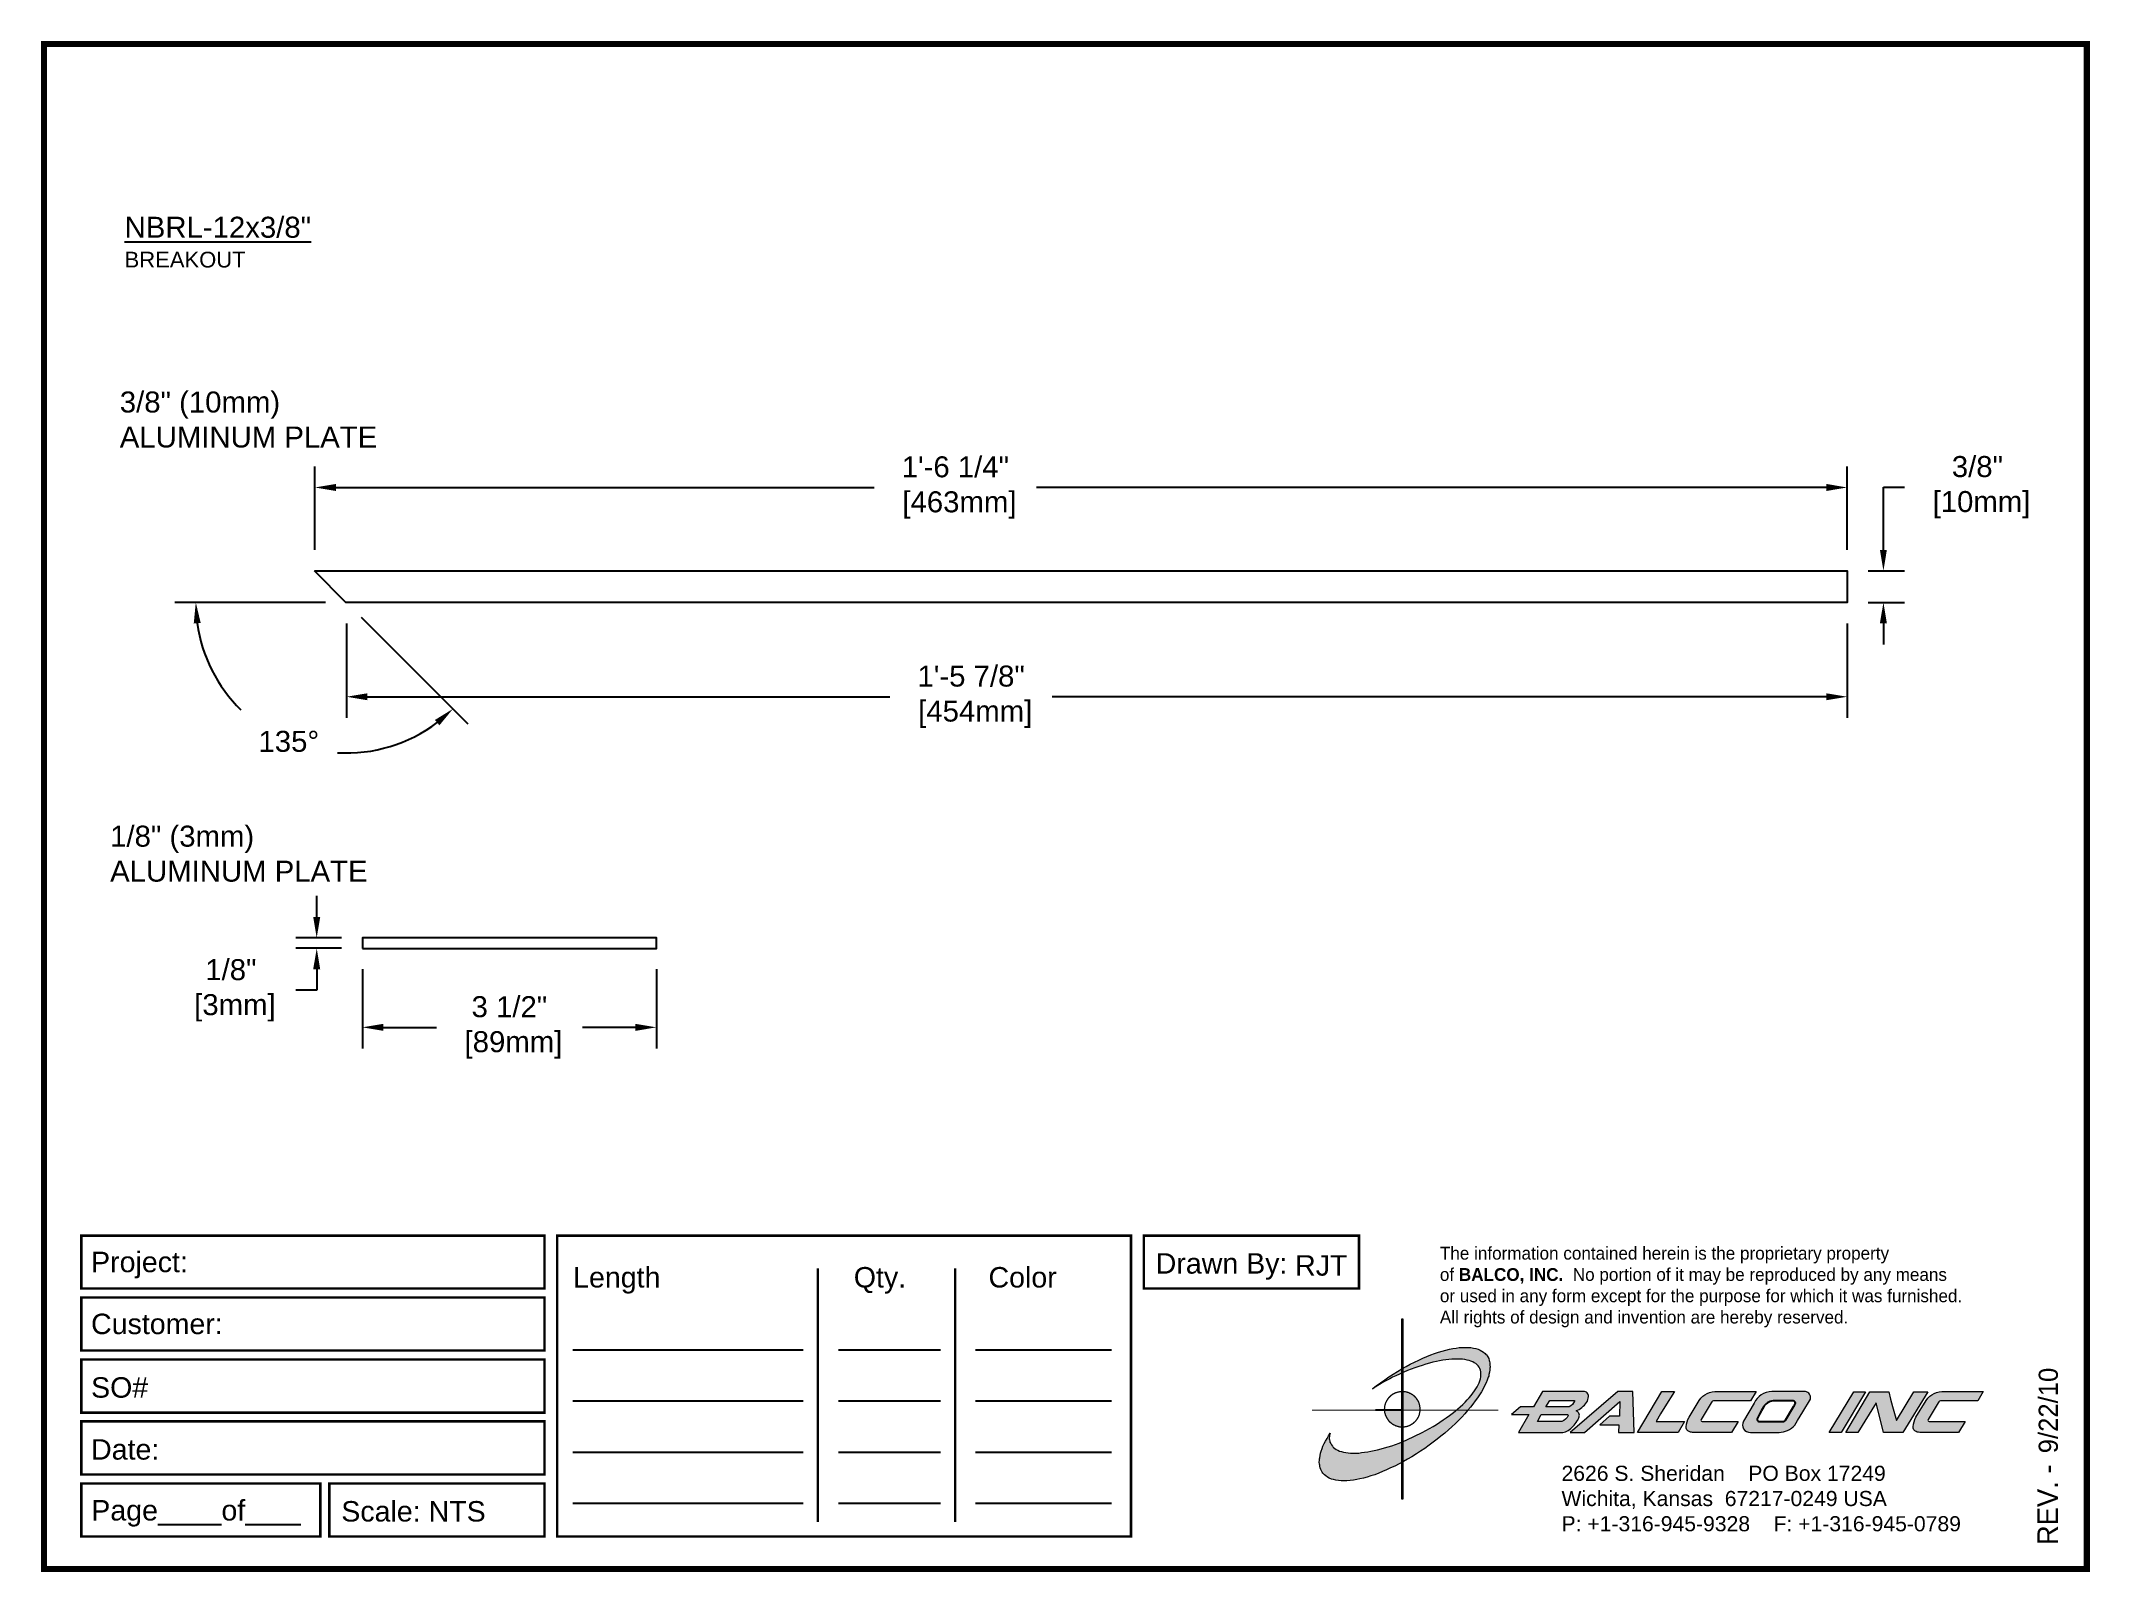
# Paper-space layout 'Breakout' of a CAD drawing. Header units: inches. Extents: x 0 to 10, y 0 to 7.5.
# The model-space entities are those that its viewports show. They can reach past a viewport. Long polylines and large blocks are cut down to what shows.
import ezdxf

# ---------------------------------------------------------------- set-up
doc = ezdxf.new("R2010")
doc.units = ezdxf.units.IN
doc.header["$MEASUREMENT"] = 0
for name, color, linetype in [('Border', 7, 'Continuous'), ('Dimensions', 3, 'Continuous'), ('Text', 2, 'Continuous')]:
    doc.layers.add(name, color=color, linetype=linetype)
doc.styles.add('Arial', font='arial.ttf')
doc.styles.add('Copyright', font='ERASDEMI.TTF')
doc.dimstyles.new('Arial', dxfattribs={"dimtxt": 0.25, "dimasz": 0.25, "dimexe": 0.25, "dimexo": 0.25, "dimgap": 0.25, "dimtad": 0, "dimtih": 1, "dimtoh": 1, "dimdec": 4, "dimzin": 0, "dimdsep": 46, "dimlunit": 4, "dimtxsty": 'Arial', "dimcen": 0.1875, "dimadec": 0, "dimazin": 0, "dimtfac": 1, "dimtdec": 4, "dimtofl": 0, "dimtmove": 0, "dimatfit": 3, "dimfxl": 0, "dimfrac": 2, "dimtolj": 1, "dimtzin": 0, "dimarcsym": 0})

# ---------------------------------------------------------------- blocks, each defined once
blk = doc.blocks.new('ACADlogo')
h = blk.add_hatch(color=256)
h.paths.add_polyline_path([(-3.346, 1.223), (-3.351, 1.223), (-3.351, 0.979), (-3.346, 0.982)])
h.paths.add_polyline_path([(-3.346, 0.961), (-3.351, 0.959), (-3.351, 0.868), (-3.346, 0.868)])
h.paths.add_polyline_path([(-3.346, 0.777), (-3.351, 0.777), (-3.351, 0.699), (-3.351, 0.695), (-3.35, 0.695), (-3.346, 0.695)])
h.paths.add_polyline_path([(-3.346, 0.864), (-3.346, 0.868), (-3.35, 0.868), (-3.351, 0.868), (-3.351, 0.777), (-3.346, 0.777), (-3.346, 0.778), (-3.348, 0.778)])
h.paths.add_polyline_path([(-3.346, 0.524), (-3.351, 0.521), (-3.351, 0.342), (-3.346, 0.342)])
h.paths.add_polyline_path([(-3.346, 0.695), (-3.351, 0.695), (-3.351, 0.621), (-3.346, 0.623)])
h.paths.add_polyline_path([(-3.346, 0.623), (-3.351, 0.621), (-3.351, 0.521), (-3.346, 0.524)])
h.paths.add_polyline_path([(-3.346, 0.982), (-3.351, 0.979), (-3.351, 0.959), (-3.346, 0.961)])
h = blk.add_hatch(color=175)
h.paths.add_polyline_path([(-3.518, 0.573), (-3.534, 0.571), (-3.548, 0.569), (-3.562, 0.567), (-3.576, 0.567), (-3.589, 0.566), (-3.602, 0.567), (-3.614, 0.568), (-3.625, 0.569), (-3.636, 0.572), (-3.646, 0.574), (-3.656, 0.577), (-3.664, 0.581), (-3.673, 0.585), (-3.679, 0.589), (-3.685, 0.595), (-3.688, 0.598), (-3.691, 0.6), (-3.695, 0.607), (-3.699, 0.614), (-3.703, 0.621), (-3.704, 0.626), (-3.705, 0.631), (-3.706, 0.637), (-3.706, 0.642), (-3.705, 0.648), (-3.705, 0.653), (-3.703, 0.659), (-3.702, 0.665), (-3.71, 0.652), (-3.717, 0.639), (-3.725, 0.626), (-3.731, 0.613), (-3.737, 0.601), (-3.741, 0.589), (-3.746, 0.577), (-3.749, 0.566), (-3.751, 0.555), (-3.753, 0.544), (-3.754, 0.538), (-3.754, 0.533), (-3.755, 0.523), (-3.754, 0.513), (-3.753, 0.508), (-3.752, 0.503), (-3.75, 0.494), (-3.748, 0.486), (-3.743, 0.477), (-3.74, 0.473), (-3.738, 0.469), (-3.734, 0.465), (-3.73, 0.461), (-3.723, 0.455), (-3.715, 0.449), (-3.706, 0.445), (-3.695, 0.44), (-3.685, 0.437), (-3.674, 0.434), (-3.661, 0.432), (-3.648, 0.431), (-3.634, 0.431), (-3.62, 0.431), (-3.604, 0.433), (-3.588, 0.435), (-3.572, 0.438), (-3.556, 0.441), (-3.538, 0.445), (-3.52, 0.449), (-3.503, 0.456), (-3.483, 0.461), (-3.464, 0.469), (-3.445, 0.477), (-3.426, 0.485), (-3.406, 0.494), (-3.385, 0.503), (-3.364, 0.514), (-3.351, 0.521), (-3.351, 0.621), (-3.364, 0.616), (-3.382, 0.609), (-3.4, 0.603), (-3.418, 0.598), (-3.436, 0.592), (-3.453, 0.587), (-3.47, 0.583), (-3.486, 0.579), (-3.503, 0.576)])
h.paths.add_polyline_path([(-3.215, 0.687), (-3.251, 0.667), (-3.289, 0.649), (-3.327, 0.631), (-3.345, 0.623), (-3.346, 0.623), (-3.346, 0.524), (-3.343, 0.525), (-3.323, 0.537), (-3.302, 0.549), (-3.28, 0.563), (-3.259, 0.577), (-3.238, 0.59), (-3.218, 0.605), (-3.198, 0.62), (-3.179, 0.635), (-3.16, 0.65), (-3.141, 0.665), (-3.123, 0.681), (-3.106, 0.696), (-3.089, 0.712), (-3.074, 0.727), (-3.058, 0.743), (-3.043, 0.759), (-3.03, 0.775), (-3.028, 0.777), (-3.085, 0.777), (-3.091, 0.772), (-3.105, 0.761), (-3.118, 0.75), (-3.134, 0.739), (-3.149, 0.729), (-3.165, 0.718), (-3.182, 0.707), (-3.198, 0.697)])
h.paths.add_polyline_path([(-2.921, 1.009), (-2.922, 1.015), (-2.924, 1.02), (-2.926, 1.029), (-2.931, 1.038), (-2.934, 1.043), (-2.936, 1.047), (-2.94, 1.05), (-2.943, 1.054), (-2.951, 1.06), (-2.959, 1.066), (-2.968, 1.071), (-2.978, 1.075), (-2.989, 1.079), (-3, 1.081), (-3.013, 1.083), (-3.026, 1.084), (-3.04, 1.084), (-3.054, 1.084), (-3.07, 1.083), (-3.085, 1.081), (-3.102, 1.079), (-3.118, 1.075), (-3.136, 1.07), (-3.153, 1.066), (-3.171, 1.06), (-3.191, 1.054), (-3.21, 1.047), (-3.229, 1.039), (-3.248, 1.031), (-3.268, 1.022), (-3.289, 1.012), (-3.31, 1.002), (-3.33, 0.991), (-3.346, 0.982), (-3.346, 0.961), (-3.342, 0.962), (-3.323, 0.971), (-3.305, 0.978), (-3.287, 0.984), (-3.268, 0.991), (-3.251, 0.996), (-3.234, 1.002), (-3.216, 1.007), (-3.199, 1.011), (-3.182, 1.015), (-3.167, 1.018), (-3.15, 1.021), (-3.136, 1.023), (-3.121, 1.025), (-3.107, 1.026), (-3.093, 1.026), (-3.079, 1.027), (-3.067, 1.026), (-3.054, 1.026), (-3.043, 1.025), (-3.032, 1.022), (-3.022, 1.02), (-3.013, 1.016), (-3.004, 1.013), (-2.997, 1.009), (-2.989, 1.005), (-2.983, 0.999), (-2.98, 0.996), (-2.978, 0.994), (-2.973, 0.987), (-2.969, 0.981), (-2.967, 0.973), (-2.965, 0.965), (-2.964, 0.957), (-2.964, 0.949), (-2.964, 0.944), (-2.965, 0.94), (-2.967, 0.93), (-2.969, 0.921), (-2.973, 0.911), (-2.978, 0.901), (-2.983, 0.891), (-2.989, 0.881), (-2.996, 0.871), (-3.004, 0.86), (-3.012, 0.849), (-3.021, 0.838), (-3.032, 0.827), (-3.042, 0.816), (-3.053, 0.805), (-3.065, 0.794), (-3.077, 0.783), (-3.085, 0.777), (-3.028, 0.777), (-3.016, 0.791), (-3.004, 0.806), (-2.992, 0.822), (-2.981, 0.837), (-2.971, 0.852), (-2.962, 0.866), (-2.954, 0.882), (-2.946, 0.896), (-2.939, 0.91), (-2.934, 0.924), (-2.929, 0.938), (-2.926, 0.944), (-2.925, 0.951), (-2.922, 0.963), (-2.92, 0.975), (-2.92, 0.982), (-2.919, 0.987), (-2.92, 0.999), (-2.92, 1.005)])
h.paths.add_polyline_path([(-3.372, 0.966), (-3.393, 0.953), (-3.415, 0.94), (-3.435, 0.925), (-3.455, 0.911), (-3.475, 0.897), (-3.494, 0.882), (-3.468, 0.898), (-3.439, 0.915), (-3.41, 0.93), (-3.396, 0.938), (-3.38, 0.945), (-3.351, 0.959), (-3.351, 0.979)])
h = blk.add_hatch(color=256)
h.paths.add_polyline_path([(-3.268, 0.814), (-3.27, 0.819), (-3.273, 0.824), (-3.276, 0.828), (-3.279, 0.833), (-3.282, 0.837), (-3.286, 0.841), (-3.29, 0.845), (-3.294, 0.849), (-3.298, 0.852), (-3.303, 0.855), (-3.308, 0.858), (-3.313, 0.86), (-3.318, 0.863), (-3.323, 0.864), (-3.328, 0.866), (-3.334, 0.867), (-3.339, 0.868), (-3.345, 0.868), (-3.346, 0.868), (-3.346, 0.777), (-3.335, 0.777), (-3.262, 0.777), (-3.262, 0.781), (-3.262, 0.787), (-3.263, 0.792), (-3.264, 0.798), (-3.265, 0.803), (-3.266, 0.808)])
h.paths.add_polyline_path([(-3.351, 0.777), (-3.436, 0.777), (-3.435, 0.773), (-3.435, 0.768), (-3.434, 0.762), (-3.432, 0.757), (-3.431, 0.752), (-3.428, 0.747), (-3.426, 0.742), (-3.423, 0.737), (-3.42, 0.732), (-3.417, 0.728), (-3.414, 0.723), (-3.41, 0.719), (-3.406, 0.716), (-3.401, 0.712), (-3.397, 0.709), (-3.392, 0.706), (-3.387, 0.704), (-3.382, 0.701), (-3.377, 0.699), (-3.372, 0.698), (-3.367, 0.696), (-3.361, 0.695), (-3.356, 0.695), (-3.351, 0.695)])
h.paths.add_polyline_path([(-3.346, 0.868), (-3.35, 0.868), (-3.351, 0.868), (-3.351, 0.777), (-3.346, 0.777)])
h = blk.add_hatch(color=256)
h.paths.add_polyline_path([(-2.438, 0.844, 0.412988), (-2.461, 0.869), (-2.663, 0.869), (-2.707, 0.794), (-2.771, 0.794), (-2.815, 0.755), (-2.73, 0.755), (-2.781, 0.668), (-2.563, 0.668, 0.107996), (-2.538, 0.677, 0.108939), (-2.494, 0.724, 0.080345), (-2.483, 0.745, 0.419497), (-2.499, 0.773, 0.149928), (-2.447, 0.815, 0.134283)])
h.paths.add_polyline_path([(-2.507, 0.821, -0.209012), (-2.532, 0.794), (-2.538, 0.794), (-2.646, 0.794), (-2.627, 0.825), (-2.51, 0.825, -0.56619)], flags=16)
h.paths.add_polyline_path([(-2.538, 0.75, -0.241309), (-2.569, 0.722), (-2.688, 0.722), (-2.669, 0.755), (-2.541, 0.755, -0.56619)], flags=16)
for points in [[(-2.285, 0.819), (-2.287, 0.748), (-2.335, 0.748), (-2.383, 0.705), (-2.29, 0.705), (-2.292, 0.668), (-2.215, 0.668), (-2.221, 0.869), (-2.295, 0.869), (-2.527, 0.668), (-2.458, 0.668)], [(-2.018, 0.869), (-2.079, 0.869), (-2.198, 0.668), (-2, 0.668), (-1.968, 0.722), (-2.107, 0.722), (-2.085, 0.759), (-2.064, 0.794)], [(-1.617, 0.869), (-1.807, 0.869, 0.270182), (-1.896, 0.825), (-1.946, 0.742, 0.109019), (-1.961, 0.695, 0.340665), (-1.945, 0.672, 0.129907), (-1.923, 0.668), (-1.738, 0.668), (-1.706, 0.722), (-1.878, 0.722), (-1.882, 0.722, -0.601242), (-1.887, 0.731), (-1.838, 0.813, -0.253048), (-1.821, 0.823), (-1.645, 0.823)], [(-1.083, 0.867), (-1.14, 0.867), (-1.261, 0.667), (-1.26, 0.667), (-1.202, 0.667)], [(-0.96, 0.83), (-0.969, 0.867), (-1.061, 0.867), (-1.179, 0.667), (-1.12, 0.667), (-1.031, 0.812), (-0.995, 0.667), (-0.9, 0.667), (-0.778, 0.867), (-0.846, 0.867), (-0.931, 0.727), (-0.951, 0.795)], [(-0.507, 0.869), (-0.697, 0.869, 0.270182), (-0.786, 0.825), (-0.836, 0.742, 0.109019), (-0.85, 0.695, 0.340665), (-0.835, 0.672, 0.129907), (-0.812, 0.668), (-0.628, 0.668), (-0.595, 0.722), (-0.768, 0.722), (-0.772, 0.722, -0.601242), (-0.777, 0.731), (-0.728, 0.813, -0.253048), (-0.71, 0.823), (-0.534, 0.823)], [(-3.346, 0.623), (-3.351, 0.621), (-3.351, 0.521), (-3.346, 0.524)]]:
    blk.add_hatch(color=256).paths.add_polyline_path(points)
h = blk.add_hatch(color=256)
h.paths.add_polyline_path([(-1.377, 0.868), (-1.383, 0.868), (-1.383, 0.868), (-1.44, 0.868), (-1.492, 0.868), (-1.541, 0.868, 0.297712), (-1.628, 0.811), (-1.68, 0.723, 0.585116), (-1.646, 0.668), (-1.506, 0.668, 0.210586), (-1.429, 0.703), (-1.415, 0.726), (-1.389, 0.769), (-1.352, 0.831, 0.4352)])
h.paths.add_polyline_path([(-1.437, 0.823, -0.603783), (-1.428, 0.805), (-1.431, 0.801), (-1.434, 0.796), (-1.438, 0.789), (-1.474, 0.728, -0.229001), (-1.489, 0.722), (-1.494, 0.722), (-1.501, 0.722), (-1.597, 0.722), (-1.604, 0.722, -0.492401), (-1.613, 0.734), (-1.601, 0.757), (-1.591, 0.775), (-1.582, 0.791, -0.238368), (-1.535, 0.823)], flags=16)
for q in [(-3.48, 0.777), (-3.351, 0.642)]:
    blk.add_line((-3.351, 0.777), q)
at = {"color": 7, "lineweight": 0}
for points in [[(-3.351, 1.223), (-3.346, 1.223), (-3.346, 0.342), (-3.351, 0.342), (-3.351, 1.223)], [(-2.292, 0.668), (-2.215, 0.668), (-2.221, 0.869), (-2.295, 0.869), (-2.527, 0.668), (-2.458, 0.668), (-2.285, 0.819), (-2.287, 0.748), (-2.286, 0.748), (-2.335, 0.748), (-2.383, 0.705), (-2.29, 0.705), (-2.292, 0.668), (-2.292, 0.668)], [(-2.198, 0.668), (-2.079, 0.869), (-2.018, 0.869), (-2.064, 0.794), (-2.085, 0.759), (-2.107, 0.722), (-1.968, 0.722), (-2, 0.668), (-2.198, 0.668), (-2.198, 0.668)], [(-1.383, 0.868), (-1.383, 0.868)], [(-1.261, 0.667), (-1.14, 0.867), (-1.083, 0.867), (-1.202, 0.667), (-1.26, 0.667), (-1.261, 0.667), (-1.261, 0.667)], [(-0.9, 0.667), (-0.995, 0.667), (-1.031, 0.812), (-1.12, 0.667), (-1.179, 0.667), (-1.061, 0.867), (-0.969, 0.867), (-0.96, 0.83), (-0.951, 0.795), (-0.931, 0.727), (-0.846, 0.867), (-0.778, 0.867), (-0.9, 0.667), (-0.9, 0.667)]]:
    blk.add_lwpolyline(points, dxfattribs=at)
at = {"color": 175, "lineweight": 0}
blk.add_lwpolyline([(-2.926, 1.029), (-2.924, 1.02), (-2.922, 1.015), (-2.921, 1.009), (-2.92, 1.005), (-2.92, 0.999), (-2.919, 0.987), (-2.92, 0.982), (-2.92, 0.975), (-2.922, 0.963), (-2.925, 0.951), (-2.926, 0.944), (-2.929, 0.938), (-2.934, 0.924), (-2.939, 0.91), (-2.946, 0.896), (-2.954, 0.882), (-2.962, 0.866), (-2.971, 0.852), (-2.981, 0.837), (-2.992, 0.822), (-3.004, 0.806), (-3.016, 0.791), (-3.03, 0.775), (-3.043, 0.759), (-3.058, 0.743), (-3.074, 0.727), (-3.089, 0.712), (-3.106, 0.696), (-3.123, 0.681), (-3.141, 0.665), (-3.16, 0.65), (-3.179, 0.635), (-3.198, 0.62), (-3.218, 0.605), (-3.238, 0.59), (-3.259, 0.577), (-3.28, 0.563), (-3.302, 0.549), (-3.323, 0.537), (-3.343, 0.525), (-3.364, 0.514), (-3.385, 0.503), (-3.406, 0.494), (-3.426, 0.485), (-3.445, 0.477), (-3.464, 0.469), (-3.483, 0.461), (-3.503, 0.456), (-3.52, 0.449), (-3.538, 0.445), (-3.556, 0.441), (-3.572, 0.438), (-3.588, 0.435), (-3.604, 0.433), (-3.62, 0.431), (-3.634, 0.431), (-3.648, 0.431), (-3.661, 0.432), (-3.674, 0.434), (-3.685, 0.437), (-3.695, 0.44), (-3.706, 0.445), (-3.715, 0.449), (-3.723, 0.455), (-3.73, 0.461), (-3.734, 0.465), (-3.738, 0.469), (-3.74, 0.473), (-3.743, 0.477), (-3.748, 0.486), (-3.75, 0.494), (-3.752, 0.503), (-3.753, 0.508), (-3.754, 0.513), (-3.755, 0.523), (-3.754, 0.533), (-3.754, 0.538), (-3.753, 0.544), (-3.751, 0.555), (-3.749, 0.566), (-3.746, 0.577), (-3.741, 0.589), (-3.737, 0.601), (-3.731, 0.613), (-3.725, 0.626), (-3.717, 0.639), (-3.71, 0.652), (-3.702, 0.665), (-3.703, 0.659), (-3.705, 0.653), (-3.705, 0.648), (-3.706, 0.642), (-3.706, 0.637), (-3.705, 0.631), (-3.704, 0.626), (-3.703, 0.621), (-3.699, 0.614), (-3.695, 0.607), (-3.691, 0.6), (-3.688, 0.598), (-3.685, 0.595), (-3.679, 0.589), (-3.673, 0.585), (-3.664, 0.581), (-3.656, 0.577), (-3.646, 0.574), (-3.636, 0.572), (-3.625, 0.569), (-3.614, 0.568), (-3.602, 0.567), (-3.589, 0.566), (-3.576, 0.567), (-3.562, 0.567), (-3.548, 0.569), (-3.534, 0.571), (-3.518, 0.573), (-3.503, 0.576), (-3.486, 0.579), (-3.47, 0.583), (-3.453, 0.587), (-3.436, 0.592), (-3.418, 0.598), (-3.4, 0.603), (-3.382, 0.609), (-3.364, 0.616), (-3.345, 0.623), (-3.327, 0.631), (-3.289, 0.649), (-3.251, 0.667), (-3.215, 0.687), (-3.198, 0.697), (-3.182, 0.707), (-3.165, 0.718), (-3.149, 0.729), (-3.134, 0.739), (-3.118, 0.75), (-3.105, 0.761), (-3.091, 0.772), (-3.077, 0.783), (-3.065, 0.794), (-3.053, 0.805), (-3.042, 0.816), (-3.032, 0.827), (-3.021, 0.838), (-3.012, 0.849), (-3.004, 0.86), (-2.996, 0.871), (-2.989, 0.881), (-2.983, 0.891), (-2.978, 0.901), (-2.973, 0.911), (-2.969, 0.921), (-2.967, 0.93), (-2.965, 0.94), (-2.964, 0.944), (-2.964, 0.949), (-2.964, 0.957), (-2.965, 0.965), (-2.967, 0.973), (-2.969, 0.981), (-2.973, 0.987), (-2.978, 0.994), (-2.98, 0.996), (-2.983, 0.999), (-2.989, 1.005), (-2.997, 1.009), (-3.004, 1.013), (-3.013, 1.016), (-3.022, 1.02), (-3.032, 1.022), (-3.043, 1.025), (-3.054, 1.026), (-3.067, 1.026), (-3.079, 1.027), (-3.093, 1.026), (-3.107, 1.026), (-3.121, 1.025), (-3.136, 1.023), (-3.15, 1.021), (-3.167, 1.018), (-3.182, 1.015), (-3.199, 1.011), (-3.216, 1.007), (-3.234, 1.002), (-3.251, 0.996), (-3.268, 0.991), (-3.287, 0.984), (-3.305, 0.978), (-3.323, 0.971), (-3.342, 0.962), (-3.38, 0.945), (-3.396, 0.938), (-3.41, 0.93), (-3.439, 0.915), (-3.468, 0.898), (-3.494, 0.882), (-3.475, 0.897), (-3.455, 0.911), (-3.435, 0.925), (-3.415, 0.94), (-3.393, 0.953), (-3.372, 0.966), (-3.351, 0.979), (-3.33, 0.991), (-3.31, 1.002), (-3.289, 1.012), (-3.268, 1.022), (-3.248, 1.031), (-3.229, 1.039), (-3.21, 1.047), (-3.191, 1.054), (-3.171, 1.06), (-3.153, 1.066), (-3.136, 1.07), (-3.118, 1.075), (-3.102, 1.079), (-3.085, 1.081), (-3.07, 1.083), (-3.054, 1.084), (-3.04, 1.084), (-3.026, 1.084), (-3.013, 1.083), (-3, 1.081), (-2.989, 1.079), (-2.978, 1.075), (-2.968, 1.071), (-2.959, 1.066), (-2.951, 1.06), (-2.943, 1.054), (-2.94, 1.05), (-2.936, 1.047), (-2.934, 1.043), (-2.931, 1.038), (-2.926, 1.029), (-2.926, 1.029)], dxfattribs=at)
at = {"color": 7, "lineweight": 0, "const_width": 0.0064}
blk.add_lwpolyline([(-3.262, 0.781), (-3.262, 0.787), (-3.263, 0.792), (-3.264, 0.798), (-3.265, 0.803), (-3.266, 0.808), (-3.268, 0.814), (-3.27, 0.819), (-3.273, 0.824), (-3.276, 0.828), (-3.279, 0.833), (-3.282, 0.837), (-3.286, 0.841), (-3.29, 0.845), (-3.294, 0.849), (-3.298, 0.852), (-3.303, 0.855), (-3.308, 0.858), (-3.313, 0.86), (-3.318, 0.863), (-3.323, 0.864), (-3.328, 0.866), (-3.334, 0.867), (-3.339, 0.868), (-3.345, 0.868), (-3.35, 0.868), (-3.356, 0.868), (-3.361, 0.867), (-3.367, 0.866), (-3.372, 0.865), (-3.377, 0.863), (-3.382, 0.862), (-3.387, 0.859), (-3.392, 0.857), (-3.397, 0.854), (-3.401, 0.851), (-3.406, 0.847), (-3.41, 0.843), (-3.414, 0.839), (-3.417, 0.835), (-3.42, 0.831), (-3.423, 0.826), (-3.426, 0.821), (-3.428, 0.816), (-3.431, 0.811), (-3.432, 0.806), (-3.434, 0.801), (-3.435, 0.795), (-3.435, 0.79), (-3.436, 0.784), (-3.436, 0.779), (-3.435, 0.773), (-3.435, 0.768), (-3.434, 0.762), (-3.432, 0.757), (-3.431, 0.752), (-3.428, 0.747), (-3.426, 0.742), (-3.423, 0.737), (-3.42, 0.732), (-3.417, 0.728), (-3.414, 0.723), (-3.41, 0.719), (-3.406, 0.716), (-3.401, 0.712), (-3.397, 0.709), (-3.392, 0.706), (-3.387, 0.704), (-3.382, 0.701), (-3.377, 0.699), (-3.372, 0.698), (-3.367, 0.696), (-3.361, 0.695), (-3.356, 0.695), (-3.35, 0.695), (-3.345, 0.695), (-3.339, 0.695), (-3.334, 0.696), (-3.328, 0.697), (-3.323, 0.698), (-3.318, 0.7), (-3.313, 0.702), (-3.308, 0.705), (-3.303, 0.708), (-3.298, 0.711), (-3.294, 0.714), (-3.29, 0.718), (-3.286, 0.721), (-3.282, 0.726), (-3.279, 0.73), (-3.276, 0.734), (-3.273, 0.739), (-3.27, 0.744), (-3.268, 0.749), (-3.266, 0.754), (-3.265, 0.76), (-3.264, 0.765), (-3.263, 0.77), (-3.262, 0.776), (-3.262, 0.781)], dxfattribs=at)
at = {"color": 7, "lineweight": 0}
for points in [[(-2.447, 0.815, 0.130368), (-2.438, 0.843, 0.448367), (-2.463, 0.869), (-2.663, 0.869), (-2.707, 0.794), (-2.771, 0.794), (-2.815, 0.755), (-2.73, 0.755), (-2.781, 0.668), (-2.563, 0.668, 0.107996), (-2.538, 0.677, 0.108939), (-2.494, 0.724, 0.077395), (-2.484, 0.744, 0.430878), (-2.499, 0.773, 0.149928)], [(-2.507, 0.821, -0.209012), (-2.532, 0.794), (-2.538, 0.794), (-2.646, 0.794), (-2.627, 0.825), (-2.512, 0.825), (-2.509, 0.825, -0.531288)], [(-1.838, 0.813), (-1.887, 0.731, 0.587385), (-1.882, 0.722), (-1.878, 0.722), (-1.706, 0.722), (-1.738, 0.668), (-1.923, 0.668, -0.129907), (-1.945, 0.672, -0.349839), (-1.961, 0.696, -0.107341), (-1.946, 0.742), (-1.896, 0.825, -0.270182), (-1.807, 0.869), (-1.617, 0.869), (-1.645, 0.823), (-1.821, 0.823, 0.252436)], [(-1.68, 0.723, 0.585116), (-1.646, 0.668), (-1.506, 0.668, 0.210586), (-1.429, 0.703), (-1.415, 0.726), (-1.389, 0.769), (-1.352, 0.831, 0.4352), (-1.377, 0.868), (-1.383, 0.868), (-1.383, 0.868), (-1.44, 0.868), (-1.492, 0.868), (-1.541, 0.868, 0.297712), (-1.628, 0.811)], [(-0.728, 0.813), (-0.777, 0.731, 0.587385), (-0.772, 0.722), (-0.768, 0.722), (-0.595, 0.722), (-0.628, 0.668), (-0.812, 0.668, -0.129907), (-0.835, 0.672, -0.349839), (-0.85, 0.696, -0.107341), (-0.836, 0.742), (-0.786, 0.825, -0.270182), (-0.697, 0.869), (-0.507, 0.869), (-0.534, 0.823), (-0.71, 0.823, 0.252436)], [(-2.569, 0.722), (-2.688, 0.722), (-2.669, 0.755), (-2.543, 0.755), (-2.54, 0.755, -0.531288), (-2.538, 0.75, -0.241309)]]:
    blk.add_lwpolyline(points, format="xyb", close=True, dxfattribs=at)
blk.add_lwpolyline([(-1.437, 0.823), (-1.535, 0.823, 0.238368), (-1.582, 0.791), (-1.591, 0.775), (-1.601, 0.757), (-1.613, 0.734, 0.490298), (-1.604, 0.722), (-1.597, 0.722), (-1.501, 0.722), (-1.494, 0.722), (-1.489, 0.722, 0.229001), (-1.474, 0.728), (-1.438, 0.789), (-1.434, 0.796), (-1.431, 0.801), (-1.428, 0.805, 0.603783)], format="xyb", close=True)
blk.add_lwpolyline([(-2.879, 0.777, 0.00455, 0.00455, 0), (-3.791, 0.777, 0.00183, 0.00183, 0), (-3.791, 0.777, 0.00183, 0.00183, 0)], format="xyseb", dxfattribs=at)
blk = doc.blocks.new('Quantity Data')
at = {"layer": 'Border', "color": 253}
for p, q in [((2.755, 1.254), (3.881, 1.254)), ((4.054, 1.254), (4.553, 1.254)), ((4.725, 1.254), (5.389, 1.254)), ((2.755, 1.004), (3.881, 1.004)), ((4.054, 1.004), (4.553, 1.004)), ((4.725, 1.004), (5.389, 1.004)), ((2.755, 0.754), (3.881, 0.754)), ((4.054, 0.754), (4.553, 0.754)), ((4.725, 0.754), (5.389, 0.754)), ((2.755, 0.504), (3.881, 0.504)), ((4.054, 0.504), (4.553, 0.504)), ((4.725, 0.504), (5.389, 0.504))]:
    blk.add_line(p, q, dxfattribs=at)
at = {"layer": 'Border', "const_width": 0.0125}
blk.add_lwpolyline([(5.485, 0.341), (2.678, 0.341), (2.678, 1.813), (5.485, 1.813)], close=True, dxfattribs=at)
for points in [[(3.953, 1.653), (3.953, 0.412)], [(4.625, 1.653), (4.625, 0.412)]]:
    blk.add_lwpolyline(points, dxfattribs=at)
at = {"layer": 'Border', "style": 'Arial'}
for s, p in [('Length', (2.756, 1.559)), ('Qty.', (4.129, 1.559)), ('Color', (4.788, 1.559))]:
    blk.add_text(s, height=0.1, dxfattribs=at).set_placement(p)
blk = doc.blocks.new('Drawn By')
at = {"layer": 'Border', "const_width": 0.0125}
blk.add_lwpolyline([(5.38, 1.813), (6.432, 1.813), (6.432, 1.554), (5.38, 1.554)], close=True, dxfattribs=at)
at = {"layer": 'Border', "style": 'Arial'}
blk.add_text('Drawn By: ', height=0.1, dxfattribs=at).set_placement((5.438, 1.627))
blk.add_attdef('XXX', (6.12, 1.617), '', height=0.1, dxfattribs=at)
blk = doc.blocks.new('Project Info')
at = {"layer": 'Border', "const_width": 0.0125}
for points in [[(0.182, 1.813), (2.448, 1.813), (2.448, 1.554), (0.182, 1.554)], [(0.182, 1.51), (2.448, 1.51), (2.448, 1.251), (0.182, 1.251)], [(0.182, 1.207), (2.448, 1.207), (2.448, 0.947), (0.182, 0.947)], [(0.182, 0.904), (2.448, 0.904), (2.448, 0.644), (0.182, 0.644)], [(0.182, 0.6), (1.352, 0.6), (1.352, 0.341), (0.182, 0.341)], [(1.396, 0.6), (2.448, 0.6), (2.448, 0.341), (1.396, 0.341)]]:
    blk.add_lwpolyline(points, close=True, dxfattribs=at)
at = {"layer": 'Border', "style": 'Arial'}
for s, p in [('Project:', (0.23, 1.634)), ('Customer:', (0.23, 1.331)), ('SO#', (0.23, 1.02)), ('Date:', (0.23, 0.717)), ('Page%%u        %%uof%%u       ', (0.231, 0.419)), ('Scale: NTS', (1.454, 0.414))]:
    blk.add_text(s, height=0.1, dxfattribs=at).set_placement(p)
blk = doc.blocks.new('REV')
at = {"style": 'Copyright'}
blk.add_text('REV. -', height=0.1, rotation=90, dxfattribs=at).set_placement((-0.142, 0.117))
at = {"style": 'Copyright', "flags": 4}
blk.add_attdef('REVISIONDATE', (-0.142, 0.566), '', height=0.0938, rotation=90, dxfattribs=at)
blk = doc.blocks.new('*D15')
at = {"layer": 'Defpoints', "color": 0}
for p in [(24.165, 4.63), (24.54, 4.255), (24.54, 4.255), (34.416, 4.255), (23.272, 2.987)]:
    blk.add_point(p, dxfattribs=at)
at = {"layer": 'Dimensions', "color": 0, "lineweight": -2}
for p, q in [((24.29, 4.255), (22.496, 4.255)), ((24.717, 4.078), (25.985, 2.81))]:
    blk.add_line(p, q, dxfattribs=at)
for start, end in [(187.9916, 225.5047), (266.6158, 307.0084)]:
    blk.add_arc((24.54, 4.255), 1.794, start, end, dxfattribs=at)
at = {"layer": 'Dimensions', "color": 0}
for points in [[(22.722, 4.003), (22.805, 4.009), (22.746, 4.255)], [(25.593, 2.854), (25.647, 2.791), (25.809, 2.987)]]:
    blk.add_solid(points, dxfattribs=at)
at = {"layer": 'Dimensions', "color": 0, "insert": (23.854, 2.598), "char_height": 0.25, "attachment_point": 5, "style": 'Arial'}
blk.add_mtext('\\A1;135°', dxfattribs=at)
blk = doc.blocks.new('*D25')
at = {"layer": 'Defpoints', "color": 0}
for p in [(42.409, 5.623), (24.165, 4.63), (42.409, 4.63)]:
    blk.add_point(p, dxfattribs=at)
at = {"layer": 'Dimensions', "color": 0, "lineweight": -2}
for p, q in [((24.165, 4.88), (24.165, 5.873)), ((42.409, 4.88), (42.409, 5.873)), ((24.415, 5.623), (30.824, 5.623)), ((42.159, 5.623), (32.757, 5.623))]:
    blk.add_line(p, q, dxfattribs=at)
at = {"layer": 'Dimensions', "color": 0}
for points in [[(24.415, 5.665), (24.415, 5.581), (24.165, 5.623)], [(42.159, 5.665), (42.159, 5.581), (42.409, 5.623)]]:
    blk.add_solid(points, dxfattribs=at)
at = {"layer": 'Dimensions', "color": 0, "insert": (31.79, 5.623), "char_height": 0.25, "attachment_point": 5, "style": 'Arial'}
blk.add_mtext('\\A1;1\'-6 1/4"\\P [463mm]', dxfattribs=at)
blk = doc.blocks.new('*D26')
at = {"layer": 'Defpoints', "color": 0}
for p in [(24.54, 4.255), (42.409, 4.255), (42.409, 3.131)]:
    blk.add_point(p, dxfattribs=at)
at = {"layer": 'Dimensions', "color": 0, "lineweight": -2}
for p, q in [((24.54, 4.005), (24.54, 2.881)), ((42.409, 4.005), (42.409, 2.881)), ((24.79, 3.131), (31.011, 3.131)), ((42.159, 3.131), (32.944, 3.131))]:
    blk.add_line(p, q, dxfattribs=at)
at = {"layer": 'Dimensions', "color": 0}
for points in [[(24.79, 3.172), (24.79, 3.089), (24.54, 3.131)], [(42.159, 3.172), (42.159, 3.089), (42.409, 3.131)]]:
    blk.add_solid(points, dxfattribs=at)
at = {"layer": 'Dimensions', "color": 0, "insert": (31.978, 3.131), "char_height": 0.25, "attachment_point": 5, "style": 'Arial'}
blk.add_mtext('\\A1;1\'-5 7/8"\\P [454mm]', dxfattribs=at)
blk = doc.blocks.new('*D27')
at = {"layer": 'Defpoints', "color": 0}
for p in [(42.409, 4.63), (42.84, 4.63), (42.409, 4.255)]:
    blk.add_point(p, dxfattribs=at)
at = {"layer": 'Dimensions', "color": 0, "lineweight": -2}
for p, q in [((42.84, 4.88), (42.84, 5.626)), ((42.84, 5.626), (43.09, 5.626)), ((42.659, 4.63), (43.09, 4.63)), ((42.659, 4.255), (43.09, 4.255)), ((42.84, 4.005), (42.84, 3.755))]:
    blk.add_line(p, q, dxfattribs=at)
at = {"layer": 'Dimensions', "color": 0}
for points in [[(42.798, 4.88), (42.881, 4.88), (42.84, 4.63)], [(42.798, 4.005), (42.881, 4.005), (42.84, 4.255)]]:
    blk.add_solid(points, dxfattribs=at)
at = {"layer": 'Dimensions', "color": 0, "insert": (43.959, 5.626), "char_height": 0.25, "attachment_point": 5, "style": 'Arial'}
blk.add_mtext('\\A1;3/8"\\P [10mm]', dxfattribs=at)
blk = doc.blocks.new('*D33')
at = {"layer": 'Defpoints', "color": 0}
for p in [(24.73, 0.135), (28.23, 0.135), (28.23, -0.806)]:
    blk.add_point(p, dxfattribs=at)
at = {"layer": 'Dimensions', "color": 0, "lineweight": -2}
for p, q in [((24.73, -0.115), (24.73, -1.056)), ((28.23, -0.115), (28.23, -1.056)), ((24.98, -0.806), (25.611, -0.806)), ((27.98, -0.806), (27.35, -0.806))]:
    blk.add_line(p, q, dxfattribs=at)
at = {"layer": 'Dimensions', "color": 0}
for points in [[(24.98, -0.764), (24.98, -0.848), (24.73, -0.806)], [(27.98, -0.764), (27.98, -0.848), (28.23, -0.806)]]:
    blk.add_solid(points, dxfattribs=at)
at = {"layer": 'Dimensions', "color": 0, "insert": (26.48, -0.806), "char_height": 0.25, "attachment_point": 5, "style": 'Arial'}
blk.add_mtext('\\A1;3 1/2"\\P [89mm]', dxfattribs=at)
blk = doc.blocks.new('*D34')
at = {"layer": 'Defpoints', "color": 0}
for p in [(24.73, 0.26), (24.186, 0.135), (24.73, 0.135)]:
    blk.add_point(p, dxfattribs=at)
at = {"layer": 'Dimensions', "color": 0, "lineweight": -2}
for p, q in [((24.186, 0.51), (24.186, 0.76)), ((24.48, 0.26), (23.936, 0.26)), ((24.48, 0.135), (23.936, 0.135)), ((24.186, -0.115), (24.186, -0.365)), ((24.186, -0.365), (23.936, -0.365))]:
    blk.add_line(p, q, dxfattribs=at)
at = {"layer": 'Dimensions', "color": 0}
for points in [[(24.144, 0.51), (24.228, 0.51), (24.186, 0.26)], [(24.144, -0.115), (24.228, -0.115), (24.186, 0.135)]]:
    blk.add_solid(points, dxfattribs=at)
at = {"layer": 'Dimensions', "color": 0, "insert": (23.164, -0.365), "char_height": 0.25, "attachment_point": 5, "style": 'Arial'}
blk.add_mtext('\\A1;1/8"\\P [3mm]', dxfattribs=at)

msp = doc.modelspace()

# ---------------------------------------------------------------- linework, layer by layer
for points in [[(24.15901, 4.63009), (42.40906, 4.63009), (42.40906, 4.25509), (24.53401, 4.25509)], [(24.73023, 0.1348), (28.23023, 0.1348), (28.23023, 0.2598), (24.73023, 0.2598)], [(24.73023, 0.1348), (28.23023, 0.1348), (28.23023, 0.2598), (24.73023, 0.2598)]]:
    msp.add_lwpolyline(points, close=True)

# ---------------------------------------------------------------- texts
at = {"layer": 'Text', "insert": (21.89882, 8.84696), "char_height": 0.25, "width": 3.010052, "attachment_point": 1, "style": 'Arial'}
msp.add_mtext('{\\LNBRL-12x3/8"\\P\\H0.75x;\\lBREAKOUT}', dxfattribs=at)
at = {"layer": 'Text', "char_height": 0.25, "attachment_point": 4, "style": 'Arial'}
for s, insert in [('3/8" (10mm)\\PALUMINUM PLATE', (21.84124, 6.43056)), ('1/8" (3mm)\\PALUMINUM PLATE', (21.72631, 1.26047))]:
    msp.add_mtext(s, dxfattribs=dict(at, insert=insert))

# ---------------------------------------------------------------- dimensions: what is measured, and where the dimension line sits
at = {"layer": 'Dimensions'}
for base, p1, p2, picture, middle in [((42.40906, 5.62302), (24.16522, 4.63009), (42.40906, 4.63009), '*D25', (31.7904, 5.62302)), ((42.40906, 3.13053), (24.54022, 4.25509), (42.40906, 4.25509), '*D26', (31.9779, 3.13053)), ((28.23023, -0.80607), (24.73023, 0.1348), (28.23023, 0.1348), '*D33', (26.48023, -0.80607))]:
    dim = msp.add_linear_dim(base=base, p1=p1, p2=p2, dimstyle='Arial', override={"dimpost": '\\X'}, dxfattribs=at)
    dim.commit()
    dim.dimension.update_dxf_attribs({"geometry": picture, "text_midpoint": middle, "dimtype": 160})
for base, p1, p2, picture, middle in [((42.83973, 4.63009), (42.40906, 4.25509), (42.40906, 4.63009), '*D27', (43.9591, 5.62619)), ((24.18613, 0.1348), (24.73023, 0.2598), (24.73023, 0.1348), '*D34', (23.16388, -0.3652))]:
    dim = msp.add_linear_dim(base=base, p1=p1, p2=p2, angle=90, dimstyle='Arial', override={"dimpost": '\\X'}, dxfattribs=at)
    dim.commit()
    dim.dimension.update_dxf_attribs({"geometry": picture, "text_midpoint": middle, "dimtype": 160})
dim = msp.add_angular_dim_2l(base=(23.2718, 2.98666), line1=((34.41558, 4.25509), (24.54022, 4.25509)), line2=((24.54022, 4.25509), (24.16522, 4.63009)), dimstyle='Arial', override={"dimpost": '\\X'}, dxfattribs=at)
dim.commit()
dim.dimension.update_dxf_attribs({"geometry": '*D15', "text_midpoint": (23.85376, 2.59781)})

psp = doc.layouts.new('Breakout')

# ---------------------------------------------------------------- linework, layer by layer
at = {"layer": 'Border', "const_width": 0.03}
psp.add_lwpolyline([(0.015, 7.476), (10.008, 7.476), (10.008, 0.015), (0.015, 0.015)], close=True, dxfattribs=at)

# ---------------------------------------------------------------- block references
for name, p in [('Project Info', (0.015, -0.167)), ('Quantity Data', (-0.153, -0.167))]:
    psp.add_blockref(name, p)
psp.add_blockref('Drawn By', (0.015, -0.167)).add_auto_attribs({'XXX': 'RJT'})
at = {"layer": 'Border'}
psp.add_blockref('ACADlogo', (10.008, 0.015), dxfattribs=at)
at = {"layer": 'Text'}
psp.add_blockref('REV', (10.008, 0.015), dxfattribs=at).add_auto_attribs({'REVISIONDATE': '9/22/10'})

# ---------------------------------------------------------------- texts
at = {"insert": (6.843, 1.591), "char_height": 0.0625, "width": 50.295, "attachment_point": 1, "style": 'Copyright'}
psp.add_mtext('The information contained herein is the proprietary property\\Pof {\\fEras Bold ITC|b0|i0|c0|p34;BALCO, INC.}  No portion of it may be reproduced by any means\\Por used in any form except for the purpose for which it was furnished.\\PAll rights of design and invention are hereby reserved.', dxfattribs=at)
at = {"layer": 'Border', "insert": (7.438, 0.52), "char_height": 0.074, "width": 2.3438, "attachment_point": 1, "style": 'Arial'}
psp.add_mtext('2626 S. Sheridan    PO Box 17249\\PWichita, Kansas  67217-0249 USA \\PP: +1-316-945-9328    F: +1-316-945-0789', dxfattribs=at)

# ---------------------------------------------------------------- viewports
at = {"layer": 'Border'}
psp.add_viewport(center=(5.012, 3.745), size=(9.993, 7.46055), view_center_point=(33.10225, 1.82312), view_height=18.1590514, dxfattribs=at)

doc.saveas('drawing.dxf')
